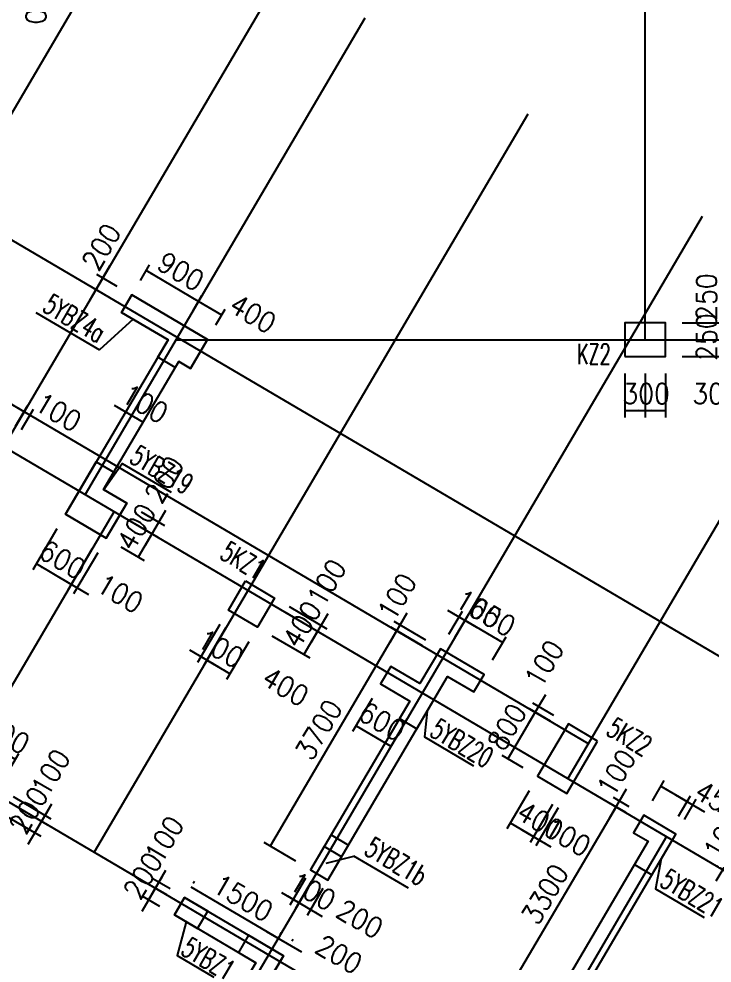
# Model space of a CAD drawing. Extents: x 387171 to 699106, y 11966 to 245688.
# Drawn here: x 515374 to 525651, y 169852 to 183842 of the extents above; entities that cross this region are included whole.
import ezdxf

# ---------------------------------------------------------------- set-up
doc = ezdxf.new("R2010")
doc.units = 0
doc.header["$LTSCALE"] = 100
doc.header["$MEASUREMENT"] = 0
doc.linetypes.add('DASHED', pattern=[19.05, 12.7, -6.35])
for name, color, linetype in [('b边缘构件', 235, 'Continuous'), ('COLU', 7, 'Continuous'), ('colu-主楼', 7, 'Continuous'), ('COLU_DASH', 9, 'DASHED'), ('DIM', 3, 'Continuous'), ('DOTE', 253, 'Continuous'), ('NUM', 7, 'Continuous'), ('wall-主楼', 2, 'Continuous'), ('Y阴影', 254, 'Continuous'), ('小尺寸', 4, 'Continuous'), ('边缘构件标注', 1, 'Continuous')]:
    doc.layers.add(name, color=color, linetype=linetype)
doc.styles.get("Standard").update_dxf_attribs({"font": 'standard'})
doc.dimstyles.get("Standard").update_dxf_attribs({"dimtxt": 300, "dimasz": 100, "dimexe": 100, "dimexo": 250, "dimgap": 100, "dimtad": 0, "dimtoh": 1, "dimdec": 0, "dimdsep": 46, "dimcen": 0.09, "dimclrt": 7, "dimadec": 0, "dimazin": 0, "dimtfac": 1, "dimtdec": 4, "dimtofl": 0, "dimtmove": 0, "dimatfit": 3, "dimfxl": 1, "dimtolj": 1, "dimtzin": 0, "dimarcsym": 0})

# ---------------------------------------------------------------- blocks, each defined once
blk = doc.blocks.new('*D2009')
at = {"layer": '小尺寸', "color": 0, "linetype": 'ByBlock', "lineweight": -2}
for p, q in [((523180, 173828), (522926, 173397)), ((523254, 173436), (522941, 173620)), ((523304, 173522), (522992, 173706))]:
    blk.add_line(p, q, dxfattribs=at)
for points in [[(523078, 173655), (523114, 173750), (523143, 173733)], [(523027, 173569), (522991, 173474), (522962, 173491)]]:
    blk.add_solid(points, dxfattribs=at)
at = {"layer": '小尺寸', "color": 7, "linetype": 'Continuous', "lineweight": -2, "insert": (523162, 174291), "char_height": 300, "width": 476.67, "attachment_point": 5, "rotation": 59.5454}
blk.add_mtext('100', dxfattribs=at)
blk = doc.blocks.new('*D2919')
at = {"layer": '小尺寸', "color": 0, "linetype": 'ByBlock', "lineweight": -2}
for p, q in [((523254, 173436), (522941, 173620)), ((523027, 173569), (522622, 172880)), ((522848, 172747), (522536, 172930))]:
    blk.add_line(p, q, dxfattribs=at)
for points in [[(523027, 173569), (522991, 173474), (522962, 173491)], [(522622, 172880), (522658, 172974), (522687, 172957)]]:
    blk.add_solid(points, dxfattribs=at)
at = {"layer": '小尺寸', "color": 7, "linetype": 'Continuous', "lineweight": -2, "insert": (522609, 173351), "char_height": 300, "width": 566.67, "attachment_point": 5, "rotation": 59.5454}
blk.add_mtext('800', dxfattribs=at)
blk = doc.blocks.new('*D2521')
at = {"layer": '小尺寸', "color": 0, "linetype": 'ByBlock', "lineweight": -2}
for p, q in [((522937, 172404), (522607, 171844)), ((523282, 172202), (522952, 171641)), ((522658, 171930), (523003, 171728))]:
    blk.add_line(p, q, dxfattribs=at)
for points in [[(522658, 171930), (522753, 171894), (522736, 171865)], [(523003, 171728), (522908, 171764), (522925, 171793)]]:
    blk.add_solid(points, dxfattribs=at)
at = {"layer": '小尺寸', "color": 7, "linetype": 'Continuous', "lineweight": -2, "insert": (523104, 171958), "char_height": 300, "width": 576.67, "attachment_point": 5, "rotation": 329.5454}
blk.add_mtext('400', dxfattribs=at)
blk = doc.blocks.new('*D2693')
at = {"layer": '小尺寸', "color": 0, "linetype": 'ByBlock', "lineweight": -2}
for p, q in [((523282, 172202), (522952, 171641)), ((523368, 172151), (523039, 171591)), ((522831, 171829), (523262, 171575))]:
    blk.add_line(p, q, dxfattribs=at)
for points in [[(523003, 171728), (522908, 171764), (522925, 171793)], [(523089, 171677), (523184, 171641), (523167, 171612)]]:
    blk.add_solid(points, dxfattribs=at)
at = {"layer": '小尺寸', "color": 7, "linetype": 'Continuous', "lineweight": -2, "insert": (523508, 171721), "char_height": 300, "width": 476.67, "attachment_point": 5, "rotation": 329.5454}
blk.add_mtext('100', dxfattribs=at)
blk = doc.blocks.new('*D3469')
at = {"layer": '小尺寸', "color": 0, "linetype": 'ByBlock', "lineweight": -2}
for p, q in [((519329, 175048), (519889, 174718)), ((519380, 175134), (519940, 174804)), ((519955, 175028), (519702, 174597))]:
    blk.add_line(p, q, dxfattribs=at)
for points in [[(519854, 174855), (519890, 174950), (519919, 174933)], [(519803, 174769), (519767, 174674), (519738, 174691)]]:
    blk.add_solid(points, dxfattribs=at)
at = {"layer": '小尺寸', "color": 7, "linetype": 'Continuous', "lineweight": -2, "insert": (519937, 175491), "char_height": 300, "width": 476.67, "attachment_point": 5, "rotation": 59.5454}
blk.add_mtext('100', dxfattribs=at)
blk = doc.blocks.new('*D3233')
at = {"layer": '小尺寸', "color": 0, "linetype": 'ByBlock', "lineweight": -2}
for p, q in [((519329, 175048), (519889, 174718)), ((519803, 174769), (519600, 174424)), ((519126, 174703), (519686, 174373))]:
    blk.add_line(p, q, dxfattribs=at)
for points in [[(519803, 174769), (519767, 174674), (519738, 174691)], [(519600, 174424), (519637, 174519), (519665, 174502)]]:
    blk.add_solid(points, dxfattribs=at)
at = {"layer": '小尺寸', "color": 7, "linetype": 'Continuous', "lineweight": -2, "insert": (519572, 174870), "char_height": 300, "width": 576.67, "attachment_point": 5, "rotation": 59.5454}
blk.add_mtext('400', dxfattribs=at)
blk = doc.blocks.new('*D2545')
at = {"layer": '小尺寸', "color": 0, "linetype": 'ByBlock', "lineweight": -2}
for p, q in [((518353, 174868), (518023, 174307)), ((518439, 174817), (518110, 174257)), ((517902, 174495), (518333, 174241))]:
    blk.add_line(p, q, dxfattribs=at)
for points in [[(518074, 174393), (517980, 174430), (517996, 174458)], [(518160, 174343), (518255, 174306), (518238, 174278)]]:
    blk.add_solid(points, dxfattribs=at)
at = {"layer": '小尺寸', "color": 7, "linetype": 'Continuous', "lineweight": -2, "insert": (518362, 174514), "char_height": 300, "width": 476.67, "attachment_point": 5, "rotation": 329.5454}
blk.add_mtext('100', dxfattribs=at)
blk = doc.blocks.new('*D1631')
at = {"layer": '小尺寸', "color": 0, "linetype": 'ByBlock', "lineweight": -2}
for p, q in [((518439, 174817), (518110, 174257)), ((518784, 174614), (518454, 174054)), ((518160, 174343), (518505, 174140))]:
    blk.add_line(p, q, dxfattribs=at)
for points in [[(518160, 174343), (518255, 174306), (518238, 174278)], [(518505, 174140), (518411, 174176), (518427, 174205)]]:
    blk.add_solid(points, dxfattribs=at)
at = {"layer": '小尺寸', "color": 7, "linetype": 'Continuous', "lineweight": -2, "insert": (519327, 173947), "char_height": 300, "width": 576.67, "attachment_point": 5, "rotation": 329.5454}
blk.add_mtext('400', dxfattribs=at)
blk = doc.blocks.new('*D1623')
at = {"layer": '小尺寸', "color": 0, "linetype": 'ByBlock', "lineweight": -2}
for p, q in [((519623, 171109), (519390, 170712)), ((519709, 171058), (519476, 170661)), ((519268, 170899), (519699, 170646))]:
    blk.add_line(p, q, dxfattribs=at)
for points in [[(519440, 170798), (519346, 170834), (519363, 170863)], [(519527, 170747), (519621, 170711), (519604, 170682)]]:
    blk.add_solid(points, dxfattribs=at)
at = {"layer": '小尺寸', "color": 7, "linetype": 'Continuous', "lineweight": -2, "insert": (519728, 170919), "char_height": 300, "width": 476.67, "attachment_point": 5, "rotation": 329.5454}
blk.add_mtext('100', dxfattribs=at)
blk = doc.blocks.new('*D3090')
at = {"layer": '小尺寸', "color": 0, "linetype": 'ByBlock', "lineweight": -2}
for p, q in [((515280, 178125), (515711, 177871)), ((515325, 177808), (515503, 178109)), ((515412, 177757), (515589, 178059))]:
    blk.add_line(p, q, dxfattribs=at)
for points in [[(515452, 178023), (515358, 178059), (515374, 178088)], [(515538, 177972), (515633, 177936), (515616, 177907)]]:
    blk.add_solid(points, dxfattribs=at)
at = {"layer": '小尺寸', "color": 7, "linetype": 'Continuous', "lineweight": -2, "insert": (515957, 178016), "char_height": 300, "width": 476.67, "attachment_point": 5, "rotation": 329.5454}
blk.add_mtext('100', dxfattribs=at)
blk = doc.blocks.new('*D4538')
at = {"layer": '小尺寸', "color": 0, "linetype": 'ByBlock', "lineweight": -2}
for p, q in [((517952, 179512), (518087, 179743)), ((518381, 179454), (518037, 179656)), ((518296, 179309), (518432, 179540))]:
    blk.add_line(p, q, dxfattribs=at)
for points in [[(518037, 179656), (518131, 179620), (518114, 179591)], [(518381, 179454), (518287, 179490), (518304, 179519)]]:
    blk.add_solid(points, dxfattribs=at)
at = {"layer": '小尺寸', "color": 7, "linetype": 'Continuous', "lineweight": -2, "insert": (518843, 179472), "char_height": 300, "width": 576.67, "attachment_point": 5, "rotation": 329.5454}
blk.add_mtext('400', dxfattribs=at)
blk = doc.blocks.new('*D796')
at = {"layer": '小尺寸', "color": 0, "linetype": 'ByBlock', "lineweight": -2}
for p, q in [((517176, 179968), (517311, 180199)), ((518037, 179656), (517261, 180113)), ((517952, 179512), (518087, 179743))]:
    blk.add_line(p, q, dxfattribs=at)
for points in [[(517261, 180113), (517355, 180076), (517338, 180047)], [(518037, 179656), (517942, 179693), (517959, 179721)]]:
    blk.add_solid(points, dxfattribs=at)
at = {"layer": '小尺寸', "color": 7, "linetype": 'Continuous', "lineweight": -2, "insert": (517775, 180100), "char_height": 300, "width": 556.67, "attachment_point": 5, "rotation": 329.5454}
blk.add_mtext('900', dxfattribs=at)
blk = doc.blocks.new('*D402')
at = {"layer": '小尺寸', "color": 0, "linetype": 'ByBlock', "lineweight": -2}
for p, q in [((517549, 176559), (517245, 176041)), ((517189, 176538), (517534, 176335)), ((517088, 176366), (517432, 176163))]:
    blk.add_line(p, q, dxfattribs=at)
for points in [[(517448, 176386), (517484, 176481), (517513, 176464)], [(517346, 176213), (517310, 176119), (517281, 176136)]]:
    blk.add_solid(points, dxfattribs=at)
at = {"layer": '小尺寸', "color": 7, "linetype": 'Continuous', "lineweight": -2, "insert": (517529, 177017), "char_height": 300, "width": 566.67, "attachment_point": 5, "rotation": 59.5454}
blk.add_mtext('200', dxfattribs=at)
blk = doc.blocks.new('*D1304')
at = {"layer": '小尺寸', "color": 0, "linetype": 'ByBlock', "lineweight": -2}
for p, q in [((517088, 176366), (517432, 176163)), ((517346, 176213), (517143, 175869)), ((516885, 176021), (517230, 175818))]:
    blk.add_line(p, q, dxfattribs=at)
for points in [[(517346, 176213), (517310, 176119), (517281, 176136)], [(517143, 175869), (517180, 175963), (517209, 175946)]]:
    blk.add_solid(points, dxfattribs=at)
at = {"layer": '小尺寸', "color": 7, "linetype": 'Continuous', "lineweight": -2, "insert": (517116, 176315), "char_height": 300, "width": 576.67, "attachment_point": 5, "rotation": 59.5454}
blk.add_mtext('400', dxfattribs=at)
blk = doc.blocks.new('*D896')
at = {"layer": '小尺寸', "color": 0, "linetype": 'ByBlock', "lineweight": -2}
for p, q in [((516456, 175983), (516100, 175376)), ((516543, 175932), (516186, 175325)), ((516409, 175310), (515978, 175564))]:
    blk.add_line(p, q, dxfattribs=at)
for points in [[(516151, 175462), (516056, 175499), (516073, 175527)], [(516237, 175412), (516331, 175375), (516314, 175347)]]:
    blk.add_solid(points, dxfattribs=at)
at = {"layer": '小尺寸', "color": 7, "linetype": 'Continuous', "lineweight": -2, "insert": (516872, 175328), "char_height": 300, "width": 476.67, "attachment_point": 5, "rotation": 329.5454}
blk.add_mtext('100', dxfattribs=at)
blk = doc.blocks.new('*D1808')
at = {"layer": '小尺寸', "color": 0, "linetype": 'ByBlock', "lineweight": -2}
for p, q in [((515939, 176287), (515583, 175680)), ((516456, 175983), (516100, 175376)), ((516151, 175462), (515633, 175766))]:
    blk.add_line(p, q, dxfattribs=at)
for points in [[(515633, 175766), (515728, 175730), (515711, 175701)], [(516151, 175462), (516056, 175499), (516073, 175527)]]:
    blk.add_solid(points, dxfattribs=at)
at = {"layer": '小尺寸', "color": 7, "linetype": 'Continuous', "lineweight": -2, "insert": (516019, 175830), "char_height": 300, "width": 556.67, "attachment_point": 5, "rotation": 329.5454}
blk.add_mtext('600', dxfattribs=at)
blk = doc.blocks.new('*D1421')
at = {"layer": '小尺寸', "color": 0, "linetype": 'ByBlock', "lineweight": -2}
for p, q in [((519709, 171058), (519476, 170661)), ((519354, 170849), (519871, 170545)), ((519882, 170957), (519648, 170560))]:
    blk.add_line(p, q, dxfattribs=at)
for points in [[(519527, 170747), (519432, 170784), (519449, 170812)], [(519699, 170646), (519794, 170610), (519777, 170581)]]:
    blk.add_solid(points, dxfattribs=at)
at = {"layer": '小尺寸', "color": 7, "linetype": 'Continuous', "lineweight": -2, "insert": (520430, 170506), "char_height": 300, "width": 566.67, "attachment_point": 5, "rotation": 329.5454}
blk.add_mtext('200', dxfattribs=at)
blk = doc.blocks.new('*D2340')
at = {"layer": '小尺寸', "color": 0, "linetype": 'ByBlock', "lineweight": -2}
for p, q in [((521728, 175083), (522159, 174830)), ((521750, 174726), (521951, 175068)), ((521836, 174676), (522037, 175018))]:
    blk.add_line(p, q, dxfattribs=at)
for points in [[(521900, 174982), (521806, 175018), (521823, 175047)], [(521987, 174931), (522081, 174895), (522064, 174866)]]:
    blk.add_solid(points, dxfattribs=at)
at = {"layer": '小尺寸', "color": 7, "linetype": 'Continuous', "lineweight": -2, "insert": (522188, 175103), "char_height": 300, "width": 476.67, "attachment_point": 5, "rotation": 329.5454}
blk.add_mtext('100', dxfattribs=at)
blk = doc.blocks.new('*D2514')
at = {"layer": '小尺寸', "color": 0, "linetype": 'ByBlock', "lineweight": -2}
for p, q in [((521836, 174676), (522037, 175018)), ((521987, 174931), (522547, 174602)), ((522397, 174346), (522598, 174688))]:
    blk.add_line(p, q, dxfattribs=at)
for points in [[(521987, 174931), (522081, 174895), (522064, 174866)], [(522547, 174602), (522452, 174638), (522469, 174667)]]:
    blk.add_solid(points, dxfattribs=at)
at = {"layer": '小尺寸', "color": 7, "linetype": 'Continuous', "lineweight": -2, "insert": (522393, 174982), "char_height": 300, "width": 556.67, "attachment_point": 5, "rotation": 329.5454}
blk.add_mtext('650', dxfattribs=at)
blk = doc.blocks.new('*D2272')
at = {"layer": '小尺寸', "color": 0, "linetype": 'ByBlock', "lineweight": -2}
for p, q in [((521125, 175036), (520872, 174604)), ((521408, 174638), (520938, 174914)), ((521357, 174551), (520887, 174828))]:
    blk.add_line(p, q, dxfattribs=at)
for points in [[(521024, 174863), (521060, 174958), (521089, 174941)], [(520973, 174777), (520937, 174682), (520908, 174699)]]:
    blk.add_solid(points, dxfattribs=at)
at = {"layer": '小尺寸', "color": 7, "linetype": 'Continuous', "lineweight": -2, "insert": (520980, 175282), "char_height": 300, "width": 476.67, "attachment_point": 5, "rotation": 59.5454}
blk.add_mtext('100', dxfattribs=at)
blk = doc.blocks.new('*D3048')
at = {"layer": '小尺寸', "color": 0, "linetype": 'ByBlock', "lineweight": -2}
for p, q in [((520973, 174777), (519098, 171587)), ((521357, 174551), (520887, 174828)), ((519482, 171362), (519012, 171638))]:
    blk.add_line(p, q, dxfattribs=at)
for points in [[(520973, 174777), (520937, 174682), (520908, 174699)], [(519098, 171587), (519134, 171682), (519163, 171665)]]:
    blk.add_solid(points, dxfattribs=at)
at = {"layer": '小尺寸', "color": 7, "linetype": 'Continuous', "lineweight": -2, "insert": (519820, 173309), "char_height": 300, "width": 780, "attachment_point": 5, "rotation": 59.5454}
blk.add_mtext('3700', dxfattribs=at)
blk = doc.blocks.new('*D2812')
at = {"layer": '小尺寸', "color": 0, "linetype": 'ByBlock', "lineweight": -2}
for p, q in [((524378, 172427), (524125, 171996)), ((524372, 172083), (524140, 172219)), ((524422, 172169), (524190, 172305))]:
    blk.add_line(p, q, dxfattribs=at)
for points in [[(524277, 172255), (524313, 172349), (524342, 172332)], [(524226, 172168), (524190, 172074), (524161, 172091)]]:
    blk.add_solid(points, dxfattribs=at)
at = {"layer": '小尺寸', "color": 7, "linetype": 'Continuous', "lineweight": -2, "insert": (524233, 172673), "char_height": 300, "width": 476.67, "attachment_point": 5, "rotation": 59.5454}
blk.add_mtext('100', dxfattribs=at)
blk = doc.blocks.new('*D3564')
at = {"layer": '小尺寸', "color": 0, "linetype": 'ByBlock', "lineweight": -2}
for p, q in [((524372, 172083), (524140, 172219)), ((524226, 172168), (522553, 169324)), ((522915, 169111), (522467, 169374))]:
    blk.add_line(p, q, dxfattribs=at)
for points in [[(524226, 172168), (524190, 172074), (524161, 172091)], [(522553, 169324), (522590, 169418), (522618, 169401)]]:
    blk.add_solid(points, dxfattribs=at)
at = {"layer": '小尺寸', "color": 7, "linetype": 'Continuous', "lineweight": -2, "insert": (523174, 170873), "char_height": 300, "width": 780, "attachment_point": 5, "rotation": 59.5454}
blk.add_mtext('3300', dxfattribs=at)
blk = doc.blocks.new('*D3303')
at = {"layer": '小尺寸', "color": 0, "linetype": 'ByBlock', "lineweight": -2}
for p, q in [((524765, 172258), (524942, 172559)), ((524891, 172473), (525279, 172245)), ((525153, 172029), (525330, 172331))]:
    blk.add_line(p, q, dxfattribs=at)
for points in [[(524891, 172473), (524986, 172437), (524969, 172408)], [(525279, 172245), (525185, 172281), (525202, 172310)]]:
    blk.add_solid(points, dxfattribs=at)
at = {"layer": '小尺寸', "color": 7, "linetype": 'Continuous', "lineweight": -2, "insert": (525741, 172264), "char_height": 300, "width": 576.67, "attachment_point": 5, "rotation": 329.5454}
blk.add_mtext('450', dxfattribs=at)
blk = doc.blocks.new('*D4090')
at = {"layer": '小尺寸', "color": 0, "linetype": 'ByBlock', "lineweight": -2}
for p, q in [((525107, 172346), (525538, 172093)), ((525153, 172029), (525330, 172331)), ((525239, 171979), (525416, 172281))]:
    blk.add_line(p, q, dxfattribs=at)
for points in [[(525279, 172245), (525185, 172281), (525202, 172310)], [(525366, 172194), (525460, 172158), (525443, 172129)]]:
    blk.add_solid(points, dxfattribs=at)
at = {"layer": '小尺寸', "color": 7, "linetype": 'Continuous', "lineweight": -2, "insert": (526001, 172111), "char_height": 300, "width": 476.67, "attachment_point": 5, "rotation": 329.5454}
blk.add_mtext('100', dxfattribs=at)
blk = doc.blocks.new('*D3814')
at = {"layer": '小尺寸', "color": 0, "linetype": 'ByBlock', "lineweight": -2}
for p, q in [((525961, 171496), (525707, 171065)), ((525967, 171145), (525722, 171288)), ((526017, 171231), (525773, 171375))]:
    blk.add_line(p, q, dxfattribs=at)
for points in [[(525859, 171324), (525896, 171419), (525924, 171402)], [(525809, 171238), (525772, 171143), (525744, 171160)]]:
    blk.add_solid(points, dxfattribs=at)
at = {"layer": '小尺寸', "color": 7, "linetype": 'Continuous', "lineweight": -2, "insert": (525815, 171742), "char_height": 300, "width": 476.67, "attachment_point": 5, "rotation": 59.5454}
blk.add_mtext('100', dxfattribs=at)
blk = doc.blocks.new('*D3262')
at = {"layer": '小尺寸', "color": 0, "linetype": 'ByBlock', "lineweight": -2}
for p, q in [((517924, 170981), (519217, 170221)), ((517958, 171039), (517975, 171067)), ((519251, 170279), (519268, 170307))]:
    blk.add_line(p, q, dxfattribs=at)
for points in [[(517924, 170981), (518019, 170945), (518002, 170916)], [(519217, 170221), (519122, 170257), (519139, 170286)]]:
    blk.add_solid(points, dxfattribs=at)
at = {"layer": '小尺寸', "color": 7, "linetype": 'Continuous', "lineweight": -2, "insert": (518697, 170817), "char_height": 300, "width": 690, "attachment_point": 5, "rotation": 329.5454}
blk.add_mtext('1500', dxfattribs=at)
blk = doc.blocks.new('*D2862')
at = {"layer": '小尺寸', "color": 0, "linetype": 'ByBlock', "lineweight": -2}
for p, q in [((519045, 170322), (519562, 170018)), ((519251, 170279), (519268, 170307)), ((519424, 170178), (519440, 170206))]:
    blk.add_line(p, q, dxfattribs=at)
for points in [[(519217, 170221), (519122, 170257), (519139, 170286)], [(519389, 170120), (519484, 170083), (519467, 170055)]]:
    blk.add_solid(points, dxfattribs=at)
at = {"layer": '小尺寸', "color": 7, "linetype": 'Continuous', "lineweight": -2, "insert": (520121, 169980), "char_height": 300, "width": 566.67, "attachment_point": 5, "rotation": 329.5454}
blk.add_mtext('200', dxfattribs=at)
blk = doc.blocks.new('*D1338')
at = {"layer": '小尺寸', "color": 0, "linetype": 'ByBlock', "lineweight": -2}
for p, q in [((517549, 171222), (517296, 170791)), ((517616, 170951), (517362, 171100)), ((517565, 170864), (517311, 171014))]:
    blk.add_line(p, q, dxfattribs=at)
for points in [[(517448, 171049), (517484, 171144), (517513, 171127)], [(517397, 170963), (517361, 170868), (517332, 170885)]]:
    blk.add_solid(points, dxfattribs=at)
at = {"layer": '小尺寸', "color": 7, "linetype": 'Continuous', "lineweight": -2, "insert": (517532, 171685), "char_height": 300, "width": 476.67, "attachment_point": 5, "rotation": 59.5454}
blk.add_mtext('100', dxfattribs=at)
blk = doc.blocks.new('*D1076')
at = {"layer": '小尺寸', "color": 0, "linetype": 'ByBlock', "lineweight": -2}
for p, q in [((517499, 171136), (517195, 170618)), ((517565, 170864), (517311, 171014)), ((517464, 170692), (517210, 170841))]:
    blk.add_line(p, q, dxfattribs=at)
for points in [[(517397, 170963), (517434, 171058), (517462, 171041)], [(517296, 170791), (517260, 170696), (517231, 170713)]]:
    blk.add_solid(points, dxfattribs=at)
at = {"layer": '小尺寸', "color": 7, "linetype": 'Continuous', "lineweight": -2, "insert": (517215, 171146), "char_height": 300, "width": 566.67, "attachment_point": 5, "rotation": 59.5454}
blk.add_mtext('200', dxfattribs=at)
blk = doc.blocks.new('*D1760')
at = {"layer": '小尺寸', "color": 0, "linetype": 'ByBlock', "lineweight": -2}
for p, q in [((514682, 172965), (514856, 173261)), ((515323, 172870), (514805, 173174)), ((515200, 172661), (515373, 172956))]:
    blk.add_line(p, q, dxfattribs=at)
for points in [[(514805, 173174), (514900, 173138), (514883, 173109)], [(515323, 172870), (515228, 172907), (515245, 172935)]]:
    blk.add_solid(points, dxfattribs=at)
at = {"layer": '小尺寸', "color": 7, "linetype": 'Continuous', "lineweight": -2, "insert": (515191, 173238), "char_height": 300, "width": 556.67, "attachment_point": 5, "rotation": 329.5454}
blk.add_mtext('600', dxfattribs=at)
blk = doc.blocks.new('*D3679')
at = {"layer": '小尺寸', "color": 0, "linetype": 'ByBlock', "lineweight": -2}
for p, q in [((515238, 172233), (515798, 171903)), ((515289, 172319), (515849, 171990)), ((515611, 171782), (515864, 172213))]:
    blk.add_line(p, q, dxfattribs=at)
for points in [[(515763, 172040), (515799, 172135), (515828, 172118)], [(515712, 171954), (515676, 171859), (515647, 171876)]]:
    blk.add_solid(points, dxfattribs=at)
at = {"layer": '小尺寸', "color": 7, "linetype": 'Continuous', "lineweight": -2, "insert": (515846, 172676), "char_height": 300, "width": 476.67, "attachment_point": 5, "rotation": 59.5454}
blk.add_mtext('100', dxfattribs=at)
blk = doc.blocks.new('*D2102')
at = {"layer": '小尺寸', "color": 0, "linetype": 'ByBlock', "lineweight": -2}
for p, q in [((520609, 173773), (520321, 173283)), ((520372, 173369), (520889, 173065)), ((521127, 173469), (520839, 172979))]:
    blk.add_line(p, q, dxfattribs=at)
for points in [[(520372, 173369), (520467, 173333), (520450, 173304)], [(520889, 173065), (520795, 173101), (520812, 173130)]]:
    blk.add_solid(points, dxfattribs=at)
at = {"layer": '小尺寸', "color": 7, "linetype": 'Continuous', "lineweight": -2, "insert": (520757, 173433), "char_height": 300, "width": 556.67, "attachment_point": 5, "rotation": 329.5454}
blk.add_mtext('600', dxfattribs=at)
blk = doc.blocks.new('*D2728')
at = {"layer": '小尺寸', "color": 0, "linetype": 'ByBlock', "lineweight": -2}
for p, q in [((515238, 172233), (515798, 171903)), ((515813, 172126), (515509, 171609)), ((515136, 172061), (515697, 171731))]:
    blk.add_line(p, q, dxfattribs=at)
for points in [[(515712, 171954), (515748, 172048), (515777, 172032)], [(515611, 171782), (515574, 171687), (515546, 171704)]]:
    blk.add_solid(points, dxfattribs=at)
at = {"layer": '小尺寸', "color": 7, "linetype": 'Continuous', "lineweight": -2, "insert": (515519, 172118), "char_height": 300, "width": 566.67, "attachment_point": 5, "rotation": 59.5454}
blk.add_mtext('200', dxfattribs=at)
blk = doc.blocks.new('*D3638')
at = {"layer": '小尺寸', "color": 0, "linetype": 'ByBlock', "lineweight": -2}
for p, q in [((516719, 180178), (516415, 179661)), ((516833, 179879), (516532, 180057)), ((516732, 179706), (516430, 179884))]:
    blk.add_line(p, q, dxfattribs=at)
for points in [[(516618, 180006), (516654, 180100), (516683, 180084)], [(516516, 179833), (516480, 179739), (516451, 179755)]]:
    blk.add_solid(points, dxfattribs=at)
at = {"layer": '小尺寸', "color": 7, "linetype": 'Continuous', "lineweight": -2, "insert": (516597, 180463), "char_height": 300, "width": 566.67, "attachment_point": 5, "rotation": 59.5454}
blk.add_mtext('200', dxfattribs=at)
blk = doc.blocks.new('*D3562')
at = {"layer": '小尺寸', "color": 0, "linetype": 'ByBlock', "lineweight": -2}
for p, q in [((516785, 178120), (517216, 177867)), ((516954, 178012), (516907, 177933)), ((517040, 177961), (516993, 177882))]:
    blk.add_line(p, q, dxfattribs=at)
for points in [[(516958, 178019), (516863, 178055), (516880, 178084)], [(517044, 177968), (517139, 177932), (517122, 177903)]]:
    blk.add_solid(points, dxfattribs=at)
at = {"layer": '小尺寸', "color": 7, "linetype": 'Continuous', "lineweight": -2, "insert": (517243, 178141), "char_height": 300, "width": 476.67, "attachment_point": 5, "rotation": 329.5454}
blk.add_mtext('100', dxfattribs=at)
blk = doc.blocks.new('*D1576')
at = {"layer": 'DIM', "color": 0, "linetype": 'ByBlock', "lineweight": -2}
for p, q in [((516058, 185088), (515777, 185088)), ((515877, 184838), (515877, 185088)), ((516058, 184838), (515777, 184838))]:
    blk.add_line(p, q, dxfattribs=at)
for points in [[(515877, 185088), (515894, 184988), (515860, 184988)], [(515877, 184838), (515860, 184938), (515894, 184938)]]:
    blk.add_solid(points, dxfattribs=at)
at = {"layer": 'DIM', "color": 7, "linetype": 'Continuous', "lineweight": -2, "insert": (515627, 184112), "char_height": 300, "width": 566.67, "attachment_point": 5, "rotation": 270}
blk.add_mtext('250', dxfattribs=at)
blk = doc.blocks.new('*D1633')
at = {"layer": 'DIM', "color": 0, "linetype": 'ByBlock', "lineweight": -2}
for p, q in [((524358, 178588), (524358, 177938)), ((524658, 178588), (524658, 177938)), ((524358, 178038), (524658, 178038))]:
    blk.add_line(p, q, dxfattribs=at)
for points in [[(524358, 178038), (524458, 178055), (524458, 178021)], [(524658, 178038), (524558, 178021), (524558, 178055)]]:
    blk.add_solid(points, dxfattribs=at)
at = {"layer": 'DIM', "color": 7, "linetype": 'Continuous', "lineweight": -2, "insert": (524673, 178288), "char_height": 300, "width": 566.67, "attachment_point": 5}
blk.add_mtext('300', dxfattribs=at)
blk = doc.blocks.new('*D1387')
at = {"layer": 'DIM', "color": 0, "linetype": 'ByBlock', "lineweight": -2}
for p, q in [((524658, 178588), (524658, 177938)), ((524958, 178588), (524958, 177938)), ((524658, 178038), (524958, 178038))]:
    blk.add_line(p, q, dxfattribs=at)
for points in [[(524658, 178038), (524758, 178055), (524758, 178021)], [(524958, 178038), (524858, 178021), (524858, 178055)]]:
    blk.add_solid(points, dxfattribs=at)
at = {"layer": 'DIM', "color": 7, "linetype": 'Continuous', "lineweight": -2, "insert": (525709, 178288), "char_height": 300, "width": 566.67, "attachment_point": 5}
blk.add_mtext('300', dxfattribs=at)
blk = doc.blocks.new('*D4632')
at = {"layer": 'DIM', "color": 0, "linetype": 'ByBlock', "lineweight": -2}
for p, q in [((525818, 179538), (525818, 178888)), ((525208, 179338), (525918, 179338)), ((525208, 179088), (525918, 179088))]:
    blk.add_line(p, q, dxfattribs=at)
for points in [[(525818, 179338), (525801, 179438), (525835, 179438)], [(525818, 179088), (525835, 178988), (525801, 178988)]]:
    blk.add_solid(points, dxfattribs=at)
at = {"layer": 'DIM', "color": 7, "linetype": 'Continuous', "lineweight": -2, "insert": (525568, 179721), "char_height": 300, "width": 566.67, "attachment_point": 5, "rotation": 90}
blk.add_mtext('250', dxfattribs=at)
blk = doc.blocks.new('*D881')
at = {"layer": 'DIM', "color": 0, "linetype": 'ByBlock', "lineweight": -2}
for p, q in [((525208, 179088), (525918, 179088)), ((525818, 179088), (525818, 178838)), ((525208, 178838), (525918, 178838))]:
    blk.add_line(p, q, dxfattribs=at)
for points in [[(525818, 179088), (525835, 178988), (525801, 178988)], [(525818, 178838), (525801, 178938), (525835, 178938)]]:
    blk.add_solid(points, dxfattribs=at)
at = {"layer": 'DIM', "color": 7, "linetype": 'Continuous', "lineweight": -2, "insert": (525568, 179128), "char_height": 300, "width": 566.67, "attachment_point": 5, "rotation": 90}
blk.add_mtext('250', dxfattribs=at)

msp = doc.modelspace()

# ---------------------------------------------------------------- hatches: boundary and pattern name
at = {"layer": 'Y阴影'}
h = msp.add_hatch(dxfattribs=at)
h.set_pattern_fill('ANSI31', color=256, scale=25, angle=-30.45463, style=0)
h.set_pattern_definition([])
h.paths.add_polyline_path([(517049.1, 179752.6), (518169.7, 179093.7), (517916.3, 178662.7), (517743.9, 178764.1), (517693.1, 178677.6), (517434.5, 178829.7), (517586.5, 179088.3), (516896.9, 179493.8)], flags=0)
h = msp.add_hatch(dxfattribs=at)
h.set_pattern_fill('ANSI31', color=256, scale=25, angle=-30.45463, style=0)
h.set_pattern_definition([])
h.paths.add_polyline_path([(516522.1, 177278), (516780.7, 177126), (516628.8, 176867.6), (516973.6, 176664.9), (516669.4, 176147.4), (516066, 176502.2)], flags=0)
h = msp.add_hatch(dxfattribs=at)
h.set_pattern_fill('ANSI31', color=256, scale=25, angle=-30.45463, style=0)
h.set_pattern_definition([])
h.paths.add_polyline_path([(522117.8, 173872.1), (522269.9, 174130.7), (521623.4, 174510.8), (521319.2, 173993.5), (520888.2, 174246.9), (520736.1, 173988.3), (521167.1, 173734.8), (521015.1, 173476.2), (521273.7, 173324.2), (521729.9, 174100.2)], flags=0)
h = msp.add_hatch(dxfattribs=at)
h.set_pattern_fill('ANSI31', color=256, scale=25, angle=-30.45463, style=0)
h.set_pattern_definition([])
h.paths.add_polyline_path([(524638, 172042.1), (524485.9, 171783.5), (524701.4, 171656.7), (524498.7, 171311.9), (524757.3, 171159.9), (525112.1, 171763.3)], flags=0)
h = msp.add_hatch(dxfattribs=at)
h.set_pattern_fill('ANSI31', color=256, scale=25, angle=-30.45463, style=0)
h.set_pattern_definition([])
h.paths.add_polyline_path([(519900, 171579.8), (519697.2, 171235), (519955.8, 171082.9), (520158.6, 171427.7)], flags=0)
h = msp.add_hatch(dxfattribs=at)
h.set_pattern_fill('ANSI31', color=256, scale=25, angle=-30.45463, style=0)
h.set_pattern_definition([])
h.paths.add_polyline_path([(517679.4, 170565.3), (518024.2, 170362.6), (518176.3, 170621.2), (517831.5, 170823.9)], flags=0)
h = msp.add_hatch(dxfattribs=at)
h.set_pattern_fill('ANSI31', color=256, scale=25, angle=-30.45463, style=0)
h.set_pattern_definition([])
h.paths.add_polyline_path([(518779.7, 170266.4), (518627.7, 170007.8), (518886.3, 169855.7), (518734.2, 169597.1), (518992.8, 169445.1), (519296.9, 169962.3)], flags=0)

# ---------------------------------------------------------------- linework, layer by layer
at = {"layer": 'b边缘构件'}
for points in [[(517049.1, 179752.6), (518169.7, 179093.7), (517916.3, 178662.7), (517743.9, 178764.1), (517693.1, 178677.6), (517434.5, 178829.7), (517586.5, 179088.3), (516896.9, 179493.8)], [(522117.8, 173872.1), (522269.9, 174130.7), (521623.4, 174510.8), (521319.2, 173993.5), (520888.2, 174246.9), (520736.1, 173988.3), (521167.1, 173734.8), (521015.1, 173476.2), (521273.7, 173324.2), (521729.9, 174100.2)]]:
    msp.add_lwpolyline(points, close=True, dxfattribs=at)
for points in [[(516522.1, 177278), (516780.7, 177126), (516628.8, 176867.6), (516973.6, 176664.9), (516669.4, 176147.4), (516066, 176502.2), (516522.1, 177278)], [(524638, 172042.1), (524485.9, 171783.5), (524701.4, 171656.7), (524498.7, 171311.9), (524757.3, 171159.9), (525112.1, 171763.3), (524638, 172042.1)], [(519900, 171579.8), (519697.2, 171235), (519955.8, 171082.9), (520158.6, 171427.7), (519900, 171579.8)], [(517679.4, 170565.3), (518024.2, 170362.6), (518176.3, 170621.2), (517831.5, 170823.9), (517679.4, 170565.3)], [(518779.7, 170266.4), (518627.7, 170007.8), (518886.3, 169855.7), (518734.2, 169597.1), (518992.8, 169445.1), (519296.9, 169962.3), (518779.7, 170266.4)]]:
    msp.add_lwpolyline(points, dxfattribs=at)
at = {"layer": 'COLU'}
msp.add_lwpolyline([(524358.1, 178837.9), (524958.1, 178837.9), (524958.1, 179337.9), (524358.1, 179337.9)], close=True, dxfattribs=at)
at = {"layer": 'colu-主楼'}
for points in [[(518733.1, 175514), (519164.1, 175260.6), (518910.7, 174829.6), (518479.6, 175083)], [(523950.8, 173142.2), (523519.7, 173395.6), (523063.6, 172619.8), (523494.6, 172366.3)]]:
    msp.add_lwpolyline(points, close=True, dxfattribs=at)
at = {"layer": 'COLU_DASH'}
msp.add_line((520001.3, 171752.2), (520260, 171600.1), dxfattribs=at)
at = {"layer": 'DOTE'}
for p, q in [((524658.1, 179087.9), (524658.1, 213087.9)), ((490960.9, 194859.3), (536912.8, 167840.5)), ((489896.5, 193049), (523813.7, 173106.4)), ((487311.5, 188652.7), (528297.4, 164553.8)), ((517227.7, 185778), (508010.6, 170102.1)), ((519296.6, 184561.5), (512867.1, 173626.5)), ((520503.5, 183851.9), (516354.8, 176796.1)), ((504803.5, 183587.9), (535544.3, 165513.1)), ((522917.1, 182432.8), (516487.6, 171497.7)), ((525503.2, 180912.2), (512139.5, 158183.9)), ((527658.3, 179645), (523509.6, 172589.2)), ((517702.3, 179087.9), (579258.1, 179087.9)), ((516785.8, 176542.7), (512984.5, 170077.7)), ((524975.1, 171727.5), (515760, 156055.1))]:
    msp.add_line(p, q, dxfattribs=at)
at = {"layer": 'wall-主楼'}
for points in [[(518169.6, 179093.5), (517049, 179752.4), (516896.9, 179493.8), (517586.5, 179088.3), (516066, 176502.2), (516669.4, 176147.4), (516973.5, 176664.6), (516628.7, 176867.4), (517743.8, 178763.8), (517916.2, 178662.5)], [(521623.3, 174510.7), (521319.2, 173993.5), (520888.2, 174246.9), (520736.1, 173988.3), (521167.1, 173734.8), (519697.2, 171235), (519955.8, 171082.9), (521729.8, 174100), (522117.7, 173871.9), (522269.8, 174130.5)], [(524701.4, 171656.7), (523332.9, 169329.3), (523246.7, 169379.9), (523044, 169035.1), (523388.8, 168832.4), (525112.1, 171763.3), (524638, 172042.1), (524485.9, 171783.5)], [(517629.5, 166534.5), (517112.3, 166838.6), (518886.3, 169855.7), (517679.4, 170565.3), (517831.5, 170823.9), (519296.9, 169962.3), (517522.9, 166945.2), (517781.5, 166793.1)]]:
    msp.add_lwpolyline(points, close=True, dxfattribs=at)
at = {"layer": '边缘构件标注', "color": 200}
for p, q in [((515624.9, 179493.6), (516570.1, 178937.9)), ((517069.3, 179392.4), (516570.1, 178937.9)), ((519927.9, 171331.3), (520338.6, 171437.9)), ((521149.6, 170961), (520338.6, 171437.9))]:
    msp.add_line(p, q, dxfattribs=at)
for points in [[(516631, 176871.3), (516906.9, 177254.3), (517631, 176828.5)], [(521425.7, 173582.8), (521387, 173203), (522111.1, 172777.2)], [(524896.9, 171397.3), (524810, 170953.5), (525534.1, 170527.8)], [(517851.8, 170463.9), (517719.1, 169965.7), (518262.2, 169646.4)]]:
    msp.add_lwpolyline(points, dxfattribs=at)

# ---------------------------------------------------------------- texts
at = {"layer": 'NUM', "color": 200, "width": 0.7}
msp.add_text('KZ2', height=300, dxfattribs=at).set_placement((523647.1, 178725.8))
at = {"layer": '边缘构件标注', "color": 200, "width": 0.7}
for s, p in [('5YBZ4a', (515707, 179521)), ('5YBZ19', (516996.3, 177279.5)), ('5KZ1', (518334.4, 175856.6)), ('5KZ2', (524064, 173244.4)), ('5YBZ20', (521445.9, 173228.4)), ('5YBZ1b', (520475.5, 171473.4)), ('5YBZ21', (524856.1, 171002.1)), ('5YBZ1', (517757.9, 169991.1))]:
    msp.add_text(s, height=300, rotation=329.54537, dxfattribs=at).set_placement(p)

# ---------------------------------------------------------------- dimensions: what is measured, and where the dimension line sits
at = {"layer": 'DIM', "color": 200}
for p1, p2, distance, picture, middle in [((516308.1, 184837.9), (516308.1, 185087.9), 431, '*D1576', (515627.1, 184619.9)), ((524358.1, 178837.9), (524658.1, 178837.9), -800, '*D1633', (524140, 178287.9)), ((524658.1, 178837.9), (524958.1, 178837.9), -800, '*D1387', (525176.1, 178287.9))]:
    dim = msp.add_aligned_dim(p1=p1, p2=p2, distance=distance, dimstyle='Standard', dxfattribs=at)
    dim.commit()
    dim.dimension.update_dxf_attribs({"geometry": picture, "text_midpoint": middle})
for base, p1, p2, picture, middle in [((525818, 179087.9), (524958.1, 179337.9), (524958.1, 179087.9), '*D4632', (525568, 179212.9)), ((525818, 178837.9), (524958.1, 179087.9), (524958.1, 178837.9), '*D881', (525568, 178619.9))]:
    dim = msp.add_linear_dim(base=base, p1=p1, p2=p2, angle=90, dimstyle='Standard', dxfattribs=at)
    dim.commit()
    dim.dimension.update_dxf_attribs({"geometry": picture, "text_midpoint": middle})
at = {"layer": '小尺寸'}
for base, p1, p2, angle, picture, middle in [((516516.4, 179833.2), (517049, 179752.4), (516947.4, 179579.7), 59.54537, '*D3638', (516351.7, 180046.2)), ((517260.7, 180112.5), (517824.9, 179296.5), (517049.1, 179752.6), 149.54537, '*D796', (517775.3, 180099.9)), ((518036.5, 179656.4), (518169.7, 179093.7), (517824.9, 179296.5), 149.54537, '*D4538', (518335.7, 179770.5)), ((517043.9, 177968.1), (517080.4, 178227.5), (517166.6, 178176.8), 329.54537, '*D3562', (516907.8, 178338.2)), ((515538.4, 177972.5), (515198.7, 177592.1), (515284.9, 177541.4), 329.54537, '*D3090', (515622, 178213.3)), ((517346.2, 176213.4), (516973.6, 176664.9), (516872.1, 176492.2), 59.54537, '*D402', (517283.8, 176600.4)), ((517143.5, 175868.6), (516872.1, 176492.2), (516669.4, 176147.4), 59.54537, '*D1304', (516817.5, 175807.4)), ((515633.3, 175766.4), (516583.2, 176198.1), (516066, 176502.2), 149.54537, '*D1808', (516018.6, 175829.8)), ((516150.5, 175462.2), (516669.4, 176147.4), (516583.2, 176198.1), 149.54537, '*D896', (516537.5, 175524.7)), ((520973.3, 174776.8), (521623.4, 174510.8), (521572.6, 174424.5), 59.54537, '*D2272', (520783.2, 174946.7)), ((521986.6, 174931.3), (521623.4, 174510.8), (521709.6, 174460.1), 329.54537, '*D2340', (521853.1, 175299.9)), ((522546.9, 174601.9), (521709.6, 174460.1), (522269.9, 174130.7), 329.54537, '*D2514', (522393.5, 174982.1)), ((519098, 171587.3), (521572.6, 174424.5), (519697.2, 171235), 59.54537, '*D3048', (519820.1, 173308.8)), ((520889.4, 173065.2), (520736.1, 173988.3), (521253.3, 173684.2), 329.54537, '*D2102', (520757.5, 173432.7)), ((514805.3, 173174.4), (515073.1, 172445.8), (514555.8, 172750), 149.54537, '*D1760', (515190.7, 173237.9)), ((524225.9, 172168.3), (524638, 172042.1), (524587.3, 171955.9), 59.54537, '*D2812', (524035.8, 172338.2)), ((525279.3, 172245), (524638, 172042.1), (525025.9, 171814), 329.54537, '*D3303', (525212.1, 172574.5)), ((515610.7, 171781.7), (515022.3, 172359.3), (514920.9, 172187.2), 59.54537, '*D2728', (515273.7, 171701.8)), ((525365.5, 172194.3), (525025.9, 171814), (525112.1, 171763.3), 329.54537, '*D4090', (525666.3, 172307.5)), ((522553.3, 169323.6), (524587.3, 171955.9), (523130.2, 168984.5), 59.54537, '*D3564', (523174.1, 170872.7)), ((517397.4, 170963.1), (517831.5, 170823.9), (517780.8, 170737.7), 59.54537, '*D1338', (517335, 171350.1)), ((525808.6, 171237.8), (526232.7, 171104.4), (526182.1, 171018.2), 59.54537, '*D3814', (525618.4, 171407.6)), ((517296.1, 170790.7), (517780.8, 170737.7), (517679.4, 170565.3), 59.54537, '*D1076', (516970, 170729.4)), ((519699, 170646), (519836.2, 171274), (520008.6, 171172.6), 329.54537, '*D1421', (520013.7, 170751)), ((519217, 170221), (517831.5, 170823.9), (519124.5, 170063.6), 329.54537, '*D3262', (518697.2, 170816.6)), ((519389.5, 170119.6), (519124.5, 170063.6), (519296.9, 169962.3), 329.54537, '*D2862', (519704.2, 170224.6))]:
    dim = msp.add_linear_dim(base=base, p1=p1, p2=p2, angle=angle, dimstyle='Standard', dxfattribs=at)
    dim.commit()
    dim.dimension.update_dxf_attribs({"geometry": picture, "text_midpoint": middle})
for p1, p2, distance, picture, middle in [((519164.1, 175260.6), (519113.4, 175174.4), 800, '*D3469', (519740.6, 175155.9)), ((519113.4, 175174.4), (518910.7, 174829.6), 800, '*D3233', (519274.3, 174362.8)), ((518479.7, 175083), (518565.9, 175032.3), -800, '*D2545', (518026.8, 174711.2)), ((518565.9, 175032.3), (518910.7, 174829.6), -800, '*D1631', (518819.9, 174244.9)), ((523519.8, 173395.7), (523469.1, 173309.4), -512.4, '*D2009', (522965, 173956.2)), ((523469.1, 173309.4), (523063.7, 172619.9), -512.4, '*D2919', (522609.2, 173351.1)), ((515022.4, 172359.6), (515073.1, 172445.8), -800, '*D3679', (515649.6, 172341.1)), ((523063.7, 172619.9), (523408.5, 172417.2), -800, '*D2521', (522596.9, 172256.3)), ((523408.5, 172417.2), (523494.7, 172366.5), -800, '*D2693', (523172.8, 171917.7)), ((519750, 171324.6), (519836.2, 171274), -610.8, '*D1623', (519393, 171116))]:
    dim = msp.add_aligned_dim(p1=p1, p2=p2, distance=distance, dimstyle='Standard', dxfattribs=at)
    dim.commit()
    dim.dimension.update_dxf_attribs({"geometry": picture, "text_midpoint": middle})

doc.saveas('drawing.dxf')
